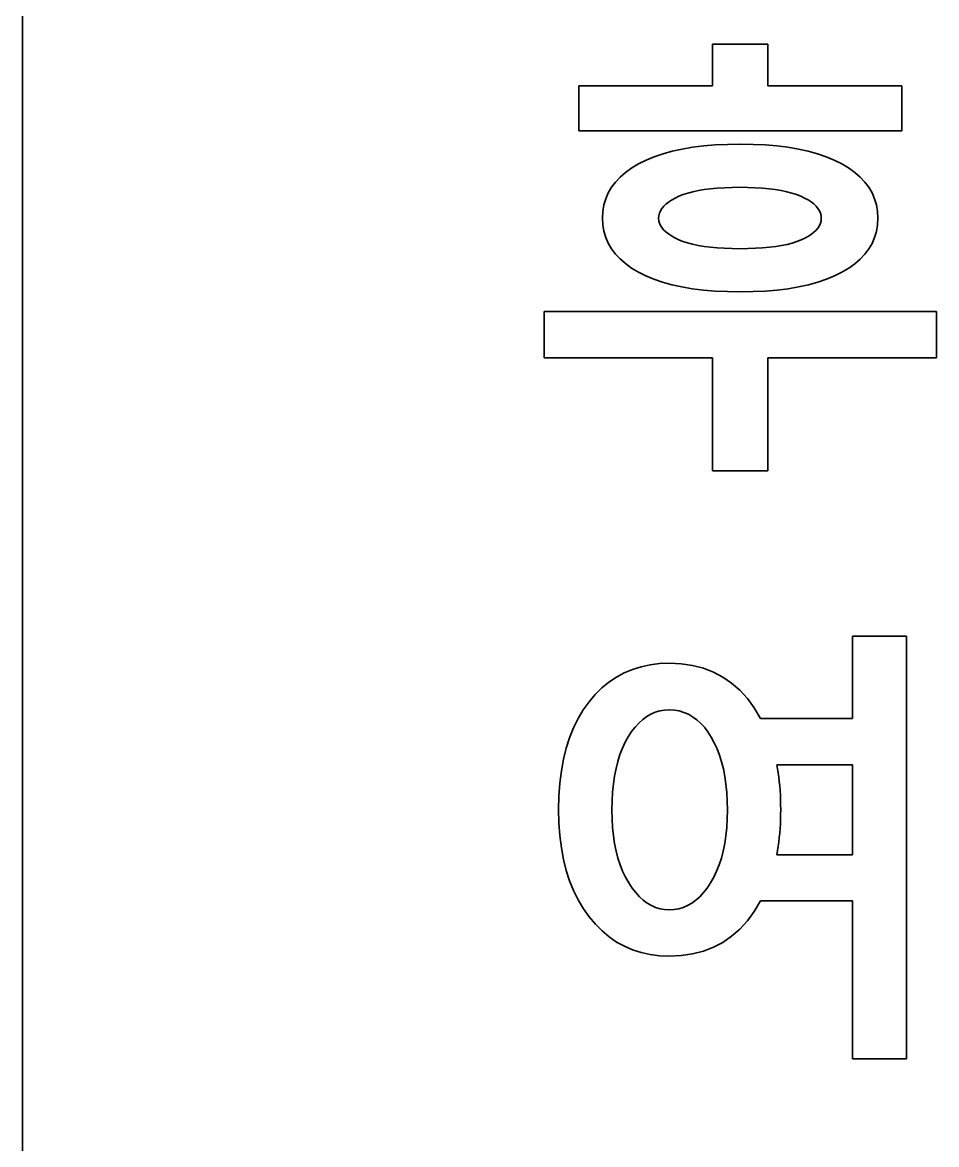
# Model space of a CAD drawing. Extents: x 480 to 710, y 306 to 536.
# Drawn here: x 479.5 to 527.7, y 420.5 to 479.7 of the extents above; entities that cross this region are included whole.
import ezdxf

# ---------------------------------------------------------------- set-up
doc = ezdxf.new("R2010")
doc.units = 0

msp = doc.modelspace()

# ---------------------------------------------------------------- linework, layer by layer
at = {"color": 7, "lineweight": 35}
for p, q in [((479.5, 527.5), (479.5, 313.5)), ((506.989807, 464.410706), (527.662354, 464.410706)), ((526.080139, 447.29248), (526.080139, 425.014648))]:
    msp.add_line(p, q, dxfattribs=at)
at = {"color": 7, "lineweight": 35, "ltscale": 0.054857}
for p, q in [((515.859375, 476.306091), (515.859375, 478.500366)), ((518.769714, 478.500366), (518.769714, 476.306091))]:
    msp.add_line(p, q, dxfattribs=at)
at = {"color": 7, "lineweight": 35, "ltscale": 0.072758}
for p, q in [((515.859375, 478.500366), (518.769714, 478.500366)), ((518.769714, 456.014648), (515.859375, 456.014648))]:
    msp.add_line(p, q, dxfattribs=at)
at = {"color": 7, "lineweight": 35, "ltscale": 0.176121}
msp.add_line((508.814545, 476.306091), (515.859375, 476.306091), dxfattribs=at)
at = {"color": 7, "lineweight": 35, "ltscale": 0.059189}
for p, q in [((508.814545, 473.938538), (508.814545, 476.306091)), ((525.837646, 476.306091), (525.837646, 473.938538))]:
    msp.add_line(p, q, dxfattribs=at)
at = {"color": 7, "lineweight": 35, "ltscale": 0.176698}
msp.add_line((518.769714, 476.306091), (525.837646, 476.306091), dxfattribs=at)
at = {"color": 7, "lineweight": 35, "ltscale": 0.425578}
msp.add_line((525.837646, 473.938538), (508.814545, 473.938538), dxfattribs=at)
at = {"color": 7, "lineweight": 35, "ltscale": 0.016125}
msp.add_line((516.006714, 473.192505), (516.65094, 473.223694), dxfattribs=at)
at = {"color": 7, "lineweight": 35, "ltscale": 0.016881}
msp.add_line((516.65094, 473.223694), (517.326111, 473.23407), dxfattribs=at)
at = {"color": 7, "lineweight": 35, "ltscale": 0.016823}
msp.add_line((517.326111, 473.23407), (517.998962, 473.223694), dxfattribs=at)
at = {"color": 7, "lineweight": 35, "ltscale": 0.016071}
msp.add_line((517.998962, 473.223694), (518.641052, 473.192505), dxfattribs=at)
at = {"color": 7, "lineweight": 35, "ltscale": 0.012107}
msp.add_line((512.791504, 472.568848), (513.25, 472.724762), dxfattribs=at)
at = {"color": 7, "lineweight": 35, "ltscale": 0.012694}
msp.add_line((513.25, 472.724762), (513.739441, 472.859863), dxfattribs=at)
at = {"color": 7, "lineweight": 35, "ltscale": 0.01332}
msp.add_line((513.739441, 472.859863), (514.259827, 472.974213), dxfattribs=at)
at = {"color": 7, "lineweight": 35, "ltscale": 0.013982}
msp.add_line((514.259827, 472.974213), (514.811218, 473.067749), dxfattribs=at)
at = {"color": 7, "lineweight": 35, "ltscale": 0.01467}
msp.add_line((514.811218, 473.067749), (515.393494, 473.140503), dxfattribs=at)
at = {"color": 7, "lineweight": 35, "ltscale": 0.015386}
msp.add_line((515.393494, 473.140503), (516.006714, 473.192505), dxfattribs=at)
at = {"color": 7, "lineweight": 35, "ltscale": 0.015335}
msp.add_line((518.641052, 473.192505), (519.252258, 473.140503), dxfattribs=at)
at = {"color": 7, "lineweight": 35, "ltscale": 0.014623}
msp.add_line((519.252258, 473.140503), (519.832642, 473.067749), dxfattribs=at)
at = {"color": 7, "lineweight": 35, "ltscale": 0.013937}
msp.add_line((519.832642, 473.067749), (520.382202, 472.974213), dxfattribs=at)
at = {"color": 7, "lineweight": 35, "ltscale": 0.01328}
msp.add_line((520.382202, 472.974213), (520.90094, 472.859863), dxfattribs=at)
at = {"color": 7, "lineweight": 35, "ltscale": 0.012655}
msp.add_line((520.90094, 472.859863), (521.388794, 472.724762), dxfattribs=at)
at = {"color": 7, "lineweight": 35, "ltscale": 0.012074}
msp.add_line((521.388794, 472.724762), (521.845886, 472.568848), dxfattribs=at)
at = {"color": 7, "lineweight": 35, "ltscale": 0.010536}
msp.add_line((511.605347, 471.978943), (511.967407, 472.194672), dxfattribs=at)
at = {"color": 7, "lineweight": 35, "ltscale": 0.011075}
msp.add_line((511.967407, 472.194672), (512.363953, 472.392151), dxfattribs=at)
at = {"color": 7, "lineweight": 35, "ltscale": 0.011566}
msp.add_line((512.363953, 472.392151), (512.791504, 472.568848), dxfattribs=at)
at = {"color": 7, "lineweight": 35, "ltscale": 0.011535}
msp.add_line((521.845886, 472.568848), (522.272095, 472.392151), dxfattribs=at)
at = {"color": 7, "lineweight": 35, "ltscale": 0.011049}
msp.add_line((522.272095, 472.392151), (522.66748, 472.194672), dxfattribs=at)
at = {"color": 7, "lineweight": 35, "ltscale": 0.010513}
msp.add_line((522.66748, 472.194672), (523.028442, 471.978943), dxfattribs=at)
at = {"color": 7, "lineweight": 35, "ltscale": 0.00903}
msp.add_line((510.747833, 471.237488), (510.995544, 471.500366), dxfattribs=at)
at = {"color": 7, "lineweight": 35, "ltscale": 0.009446}
msp.add_line((510.995544, 471.500366), (511.281372, 471.747498), dxfattribs=at)
at = {"color": 7, "lineweight": 35, "ltscale": 0.009954}
msp.add_line((511.281372, 471.747498), (511.605347, 471.978943), dxfattribs=at)
at = {"color": 7, "lineweight": 35, "ltscale": 0.009933}
msp.add_line((523.028442, 471.978943), (523.351379, 471.747498), dxfattribs=at)
at = {"color": 7, "lineweight": 35, "ltscale": 0.00943}
msp.add_line((523.351379, 471.747498), (523.636353, 471.500366), dxfattribs=at)
at = {"color": 7, "lineweight": 35, "ltscale": 0.009017}
msp.add_line((523.636353, 471.500366), (523.883301, 471.237488), dxfattribs=at)
at = {"color": 7, "lineweight": 35, "ltscale": 0.008515}
msp.add_line((510.366699, 470.664673), (510.538208, 470.958923), dxfattribs=at)
at = {"color": 7, "lineweight": 35, "ltscale": 0.008716}
msp.add_line((510.538208, 470.958923), (510.747833, 471.237488), dxfattribs=at)
at = {"color": 7, "lineweight": 35, "ltscale": 0.00788}
msp.add_line((515.424866, 470.840576), (515.114014, 470.788452), dxfattribs=at)
at = {"color": 7, "lineweight": 35, "ltscale": 0.008378}
msp.add_line((515.757263, 470.883179), (515.424866, 470.840576), dxfattribs=at)
at = {"color": 7, "lineweight": 35, "ltscale": 0.00889}
msp.add_line((516.111328, 470.916321), (515.757263, 470.883179), dxfattribs=at)
at = {"color": 7, "lineweight": 35, "ltscale": 0.009409}
msp.add_line((516.486938, 470.940002), (516.111328, 470.916321), dxfattribs=at)
at = {"color": 7, "lineweight": 35, "ltscale": 0.009937}
msp.add_line((516.884155, 470.954193), (516.486938, 470.940002), dxfattribs=at)
at = {"color": 7, "lineweight": 35, "ltscale": 0.010471}
msp.add_line((517.302979, 470.958923), (516.884155, 470.954193), dxfattribs=at)
at = {"color": 7, "lineweight": 35, "ltscale": 0.010364}
msp.add_line((517.717529, 470.954254), (517.302979, 470.958923), dxfattribs=at)
at = {"color": 7, "lineweight": 35, "ltscale": 0.009848}
msp.add_line((518.111206, 470.940247), (517.717529, 470.954254), dxfattribs=at)
at = {"color": 7, "lineweight": 35, "ltscale": 0.009337}
msp.add_line((518.483948, 470.91684), (518.111206, 470.940247), dxfattribs=at)
at = {"color": 7, "lineweight": 35, "ltscale": 0.008833}
msp.add_line((518.835754, 470.884094), (518.483948, 470.91684), dxfattribs=at)
at = {"color": 7, "lineweight": 35, "ltscale": 0.00834}
msp.add_line((519.166687, 470.84198), (518.835754, 470.884094), dxfattribs=at)
at = {"color": 7, "lineweight": 35, "ltscale": 0.007857}
msp.add_line((519.476746, 470.790558), (519.166687, 470.84198), dxfattribs=at)
at = {"color": 7, "lineweight": 35, "ltscale": 0.008706}
msp.add_line((523.883301, 471.237488), (524.092285, 470.958923), dxfattribs=at)
at = {"color": 7, "lineweight": 35, "ltscale": 0.008509}
msp.add_line((524.092285, 470.958923), (524.263306, 470.664673), dxfattribs=at)
at = {"color": 7, "lineweight": 35, "ltscale": 0.008483}
msp.add_line((510.138031, 470.029022), (510.233337, 470.354675), dxfattribs=at)
at = {"color": 7, "lineweight": 35, "ltscale": 0.008437}
msp.add_line((510.233337, 470.354675), (510.366699, 470.664673), dxfattribs=at)
at = {"color": 7, "lineweight": 35, "ltscale": 0.00479}
msp.add_line((513.702026, 470.28772), (513.541809, 470.182617), dxfattribs=at)
at = {"color": 7, "lineweight": 35, "ltscale": 0.005195}
msp.add_line((513.883667, 470.388641), (513.702026, 470.28772), dxfattribs=at)
at = {"color": 7, "lineweight": 35, "ltscale": 0.005621}
msp.add_line((514.086609, 470.485413), (513.883667, 470.388641), dxfattribs=at)
at = {"color": 7, "lineweight": 35, "ltscale": 0.006046}
msp.add_line((514.311096, 470.575378), (514.086609, 470.485413), dxfattribs=at)
at = {"color": 7, "lineweight": 35, "ltscale": 0.006472}
msp.add_line((514.557129, 470.655884), (514.311096, 470.575378), dxfattribs=at)
at = {"color": 7, "lineweight": 35, "ltscale": 0.006923}
msp.add_line((514.824768, 470.726929), (514.557129, 470.655884), dxfattribs=at)
at = {"color": 7, "lineweight": 35, "ltscale": 0.007393}
msp.add_line((515.114014, 470.788452), (514.824768, 470.726929), dxfattribs=at)
at = {"color": 7, "lineweight": 35, "ltscale": 0.007386}
msp.add_line((519.765869, 470.729736), (519.476746, 470.790558), dxfattribs=at)
at = {"color": 7, "lineweight": 35, "ltscale": 0.00693}
msp.add_line((520.034058, 470.659607), (519.765869, 470.729736), dxfattribs=at)
at = {"color": 7, "lineweight": 35, "ltscale": 0.006495}
for p, q in [((520.281372, 470.580078), (520.034058, 470.659607)), ((514.81134, 443.054047), (514.585754, 443.182922))]:
    msp.add_line(p, q, dxfattribs=at)
at = {"color": 7, "lineweight": 35, "ltscale": 0.006081}
msp.add_line((520.507813, 470.491211), (520.281372, 470.580078), dxfattribs=at)
at = {"color": 7, "lineweight": 35, "ltscale": 0.00566}
msp.add_line((520.712952, 470.395386), (520.507813, 470.491211), dxfattribs=at)
at = {"color": 7, "lineweight": 35, "ltscale": 0.00523}
msp.add_line((520.896545, 470.295105), (520.712952, 470.395386), dxfattribs=at)
at = {"color": 7, "lineweight": 35, "ltscale": 0.004823}
msp.add_line((521.058533, 470.190308), (520.896545, 470.295105), dxfattribs=at)
at = {"color": 7, "lineweight": 35, "ltscale": 0.008433}
msp.add_line((524.263306, 470.664673), (524.396301, 470.354675), dxfattribs=at)
at = {"color": 7, "lineweight": 35, "ltscale": 0.00848}
msp.add_line((524.396301, 470.354675), (524.491272, 470.029022), dxfattribs=at)
at = {"color": 7, "lineweight": 35, "ltscale": 0.00894}
for p, q in [((510.061829, 469.330536), (510.080872, 469.687622)), ((524.548279, 469.687622), (524.567261, 469.330536))]:
    msp.add_line(p, q, dxfattribs=at)
at = {"color": 7, "lineweight": 35, "ltscale": 0.008654}
msp.add_line((510.080872, 469.687622), (510.138031, 470.029022), dxfattribs=at)
at = {"color": 7, "lineweight": 35, "ltscale": 0.003418}
msp.add_line((513.114502, 469.720642), (513.061096, 469.594788), dxfattribs=at)
at = {"color": 7, "lineweight": 35, "ltscale": 0.003572}
msp.add_line((513.18927, 469.842377), (513.114502, 469.720642), dxfattribs=at)
at = {"color": 7, "lineweight": 35, "ltscale": 0.003797}
msp.add_line((513.2854, 469.959961), (513.18927, 469.842377), dxfattribs=at)
at = {"color": 7, "lineweight": 35, "ltscale": 0.004082}
msp.add_line((513.402893, 470.073364), (513.2854, 469.959961), dxfattribs=at)
at = {"color": 7, "lineweight": 35, "ltscale": 0.004418}
msp.add_line((513.541809, 470.182617), (513.402893, 470.073364), dxfattribs=at)
at = {"color": 7, "lineweight": 35, "ltscale": 0.004448}
msp.add_line((521.198914, 470.080994), (521.058533, 470.190308), dxfattribs=at)
at = {"color": 7, "lineweight": 35, "ltscale": 0.004113}
msp.add_line((521.317688, 469.967163), (521.198914, 470.080994), dxfattribs=at)
at = {"color": 7, "lineweight": 35, "ltscale": 0.003828}
msp.add_line((521.414856, 469.848846), (521.317688, 469.967163), dxfattribs=at)
at = {"color": 7, "lineweight": 35, "ltscale": 0.003606}
msp.add_line((521.490479, 469.726013), (521.414856, 469.848846), dxfattribs=at)
at = {"color": 7, "lineweight": 35, "ltscale": 0.003457}
msp.add_line((521.544434, 469.598694), (521.490479, 469.726013), dxfattribs=at)
at = {"color": 7, "lineweight": 35, "ltscale": 0.008653}
for p, q in [((524.491272, 470.029022), (524.548279, 469.687622)), ((524.095215, 467.71225), (523.887512, 467.435364))]:
    msp.add_line(p, q, dxfattribs=at)
at = {"color": 7, "lineweight": 35, "ltscale": 0.00883}
msp.add_line((510.080688, 468.977844), (510.061829, 469.330536), dxfattribs=at)
at = {"color": 7, "lineweight": 35, "ltscale": 0.003365}
msp.add_line((513.029053, 469.464722), (513.018372, 469.330536), dxfattribs=at)
at = {"color": 7, "lineweight": 35, "ltscale": 0.003256}
msp.add_line((513.018372, 469.330536), (513.028931, 469.200745), dxfattribs=at)
at = {"color": 7, "lineweight": 35, "ltscale": 0.003251}
msp.add_line((513.028931, 469.200745), (513.060608, 469.074615), dxfattribs=at)
at = {"color": 7, "lineweight": 35, "ltscale": 0.003349}
msp.add_line((513.061096, 469.594788), (513.029053, 469.464722), dxfattribs=at)
at = {"color": 7, "lineweight": 35, "ltscale": 0.003333}
msp.add_line((513.060608, 469.074615), (513.113464, 468.952209), dxfattribs=at)
at = {"color": 7, "lineweight": 35, "ltscale": 0.003403}
msp.add_line((521.492004, 468.941467), (521.545166, 469.066772), dxfattribs=at)
at = {"color": 7, "lineweight": 35, "ltscale": 0.003394}
msp.add_line((521.576843, 469.466858), (521.544434, 469.598694), dxfattribs=at)
at = {"color": 7, "lineweight": 35, "ltscale": 0.003339}
msp.add_line((521.545166, 469.066772), (521.577026, 469.196472), dxfattribs=at)
at = {"color": 7, "lineweight": 35, "ltscale": 0.003419}
msp.add_line((521.587646, 469.330536), (521.576843, 469.466858), dxfattribs=at)
at = {"color": 7, "lineweight": 35, "ltscale": 0.003362}
msp.add_line((521.577026, 469.196472), (521.587646, 469.330536), dxfattribs=at)
at = {"color": 7, "lineweight": 35, "ltscale": 0.008883}
msp.add_line((524.567261, 469.330536), (524.548401, 468.975708), dxfattribs=at)
at = {"color": 7, "lineweight": 35, "ltscale": 0.008555}
msp.add_line((510.13736, 468.640381), (510.080688, 468.977844), dxfattribs=at)
at = {"color": 7, "lineweight": 35, "ltscale": 0.008394}
for p, q in [((510.23175, 468.318176), (510.13736, 468.640381)), ((518.855164, 467.799133), (519.188354, 467.840729)), ((511.418823, 441.997314), (511.255341, 441.704041))]:
    msp.add_line(p, q, dxfattribs=at)
at = {"color": 7, "lineweight": 35, "ltscale": 0.003498}
msp.add_line((513.113464, 468.952209), (513.187439, 468.833466), dxfattribs=at)
at = {"color": 7, "lineweight": 35, "ltscale": 0.003731}
msp.add_line((513.187439, 468.833466), (513.282532, 468.718445), dxfattribs=at)
at = {"color": 7, "lineweight": 35, "ltscale": 0.004023}
msp.add_line((513.282532, 468.718445), (513.398743, 468.607117), dxfattribs=at)
at = {"color": 7, "lineweight": 35, "ltscale": 0.004363}
msp.add_line((513.398743, 468.607117), (513.536133, 468.499481), dxfattribs=at)
at = {"color": 7, "lineweight": 35, "ltscale": 0.004739}
msp.add_line((513.536133, 468.499481), (513.694641, 468.395538), dxfattribs=at)
at = {"color": 7, "lineweight": 35, "ltscale": 0.004749}
msp.add_line((520.907654, 468.380737), (521.067017, 468.484131), dxfattribs=at)
at = {"color": 7, "lineweight": 35, "ltscale": 0.004379}
msp.add_line((521.067017, 468.484131), (521.205139, 468.591858), dxfattribs=at)
at = {"color": 7, "lineweight": 35, "ltscale": 0.00405}
msp.add_line((521.205139, 468.591858), (521.322021, 468.70401), dxfattribs=at)
at = {"color": 7, "lineweight": 35, "ltscale": 0.003769}
msp.add_line((521.322021, 468.70401), (521.417664, 468.820557), dxfattribs=at)
at = {"color": 7, "lineweight": 35, "ltscale": 0.003548}
msp.add_line((521.417664, 468.820557), (521.492004, 468.941467), dxfattribs=at)
at = {"color": 7, "lineweight": 35, "ltscale": 0.008428}
msp.add_line((524.491699, 468.636444), (524.397339, 468.312805), dxfattribs=at)
at = {"color": 7, "lineweight": 35, "ltscale": 0.008599}
msp.add_line((524.548401, 468.975708), (524.491699, 468.636444), dxfattribs=at)
at = {"color": 7, "lineweight": 35, "ltscale": 0.008357}
msp.add_line((510.363953, 468.011169), (510.23175, 468.318176), dxfattribs=at)
at = {"color": 7, "lineweight": 35, "ltscale": 0.008439}
msp.add_line((510.533875, 467.719482), (510.363953, 468.011169), dxfattribs=at)
at = {"color": 7, "lineweight": 35, "ltscale": 0.005143}
msp.add_line((513.694641, 468.395538), (513.874268, 468.295288), dxfattribs=at)
at = {"color": 7, "lineweight": 35, "ltscale": 0.00557}
msp.add_line((513.874268, 468.295288), (514.075073, 468.19873), dxfattribs=at)
at = {"color": 7, "lineweight": 35, "ltscale": 0.005999}
msp.add_line((514.075073, 468.19873), (514.297546, 468.108765), dxfattribs=at)
at = {"color": 7, "lineweight": 35, "ltscale": 0.006442}
msp.add_line((514.297546, 468.108765), (514.542358, 468.02829), dxfattribs=at)
at = {"color": 7, "lineweight": 35, "ltscale": 0.006908}
msp.add_line((514.542358, 468.02829), (514.809387, 467.957275), dxfattribs=at)
at = {"color": 7, "lineweight": 35, "ltscale": 0.007396}
msp.add_line((514.809387, 467.957275), (515.098755, 467.895691), dxfattribs=at)
at = {"color": 7, "lineweight": 35, "ltscale": 0.007899}
msp.add_line((515.098755, 467.895691), (515.4104, 467.843628), dxfattribs=at)
at = {"color": 7, "lineweight": 35, "ltscale": 0.007883}
msp.add_line((519.188354, 467.840729), (519.499573, 467.891541), dxfattribs=at)
at = {"color": 7, "lineweight": 35, "ltscale": 0.007387}
msp.add_line((519.499573, 467.891541), (519.788879, 467.951599), dxfattribs=at)
at = {"color": 7, "lineweight": 35, "ltscale": 0.006906}
msp.add_line((519.788879, 467.951599), (520.056274, 468.020874), dxfattribs=at)
at = {"color": 7, "lineweight": 35, "ltscale": 0.006441}
msp.add_line((520.056274, 468.020874), (520.301636, 468.099426), dxfattribs=at)
at = {"color": 7, "lineweight": 35, "ltscale": 0.006003}
msp.add_line((520.301636, 468.099426), (520.525146, 468.187195), dxfattribs=at)
at = {"color": 7, "lineweight": 35, "ltscale": 0.005573}
msp.add_line((520.525146, 468.187195), (520.72699, 468.281799), dxfattribs=at)
at = {"color": 7, "lineweight": 35, "ltscale": 0.00515}
msp.add_line((520.72699, 468.281799), (520.907654, 468.380737), dxfattribs=at)
at = {"color": 7, "lineweight": 35, "ltscale": 0.008456}
msp.add_line((524.265137, 468.00473), (524.095215, 467.71225), dxfattribs=at)
at = {"color": 7, "lineweight": 35, "ltscale": 0.008381}
msp.add_line((524.397339, 468.312805), (524.265137, 468.00473), dxfattribs=at)
at = {"color": 7, "lineweight": 35, "ltscale": 0.008645}
msp.add_line((510.741577, 467.442993), (510.533875, 467.719482), dxfattribs=at)
at = {"color": 7, "lineweight": 35, "ltscale": 0.008962}
msp.add_line((510.987061, 467.181763), (510.741577, 467.442993), dxfattribs=at)
at = {"color": 7, "lineweight": 35, "ltscale": 0.008416}
msp.add_line((515.4104, 467.843628), (515.744324, 467.800995), dxfattribs=at)
at = {"color": 7, "lineweight": 35, "ltscale": 0.008945}
msp.add_line((515.744324, 467.800995), (516.100586, 467.767853), dxfattribs=at)
at = {"color": 7, "lineweight": 35, "ltscale": 0.00948}
msp.add_line((516.100586, 467.767853), (516.479065, 467.744171), dxfattribs=at)
at = {"color": 7, "lineweight": 35, "ltscale": 0.010027}
msp.add_line((516.479065, 467.744171), (516.879883, 467.72998), dxfattribs=at)
at = {"color": 7, "lineweight": 35, "ltscale": 0.010578}
msp.add_line((516.879883, 467.72998), (517.302979, 467.72522), dxfattribs=at)
at = {"color": 7, "lineweight": 35, "ltscale": 0.010525}
msp.add_line((517.302979, 467.72522), (517.723938, 467.729858), dxfattribs=at)
at = {"color": 7, "lineweight": 35, "ltscale": 0.009982}
msp.add_line((517.723938, 467.729858), (518.122986, 467.743713), dxfattribs=at)
at = {"color": 7, "lineweight": 35, "ltscale": 0.009445}
msp.add_line((518.122986, 467.743713), (518.500061, 467.766815), dxfattribs=at)
at = {"color": 7, "lineweight": 35, "ltscale": 0.008914}
msp.add_line((518.500061, 467.766815), (518.855164, 467.799133), dxfattribs=at)
at = {"color": 7, "lineweight": 35, "ltscale": 0.008963}
msp.add_line((523.887512, 467.435364), (523.642029, 467.174072), dxfattribs=at)
at = {"color": 7, "lineweight": 35, "ltscale": 0.009379}
msp.add_line((511.270294, 466.93576), (510.987061, 467.181763), dxfattribs=at)
at = {"color": 7, "lineweight": 35, "ltscale": 0.009883}
msp.add_line((511.591309, 466.705017), (511.270294, 466.93576), dxfattribs=at)
at = {"color": 7, "lineweight": 35, "ltscale": 0.010463}
msp.add_line((511.950073, 466.489502), (511.591309, 466.705017), dxfattribs=at)
at = {"color": 7, "lineweight": 35, "ltscale": 0.01045}
msp.add_line((523.037781, 466.698242), (522.679016, 466.483734), dxfattribs=at)
at = {"color": 7, "lineweight": 35, "ltscale": 0.009874}
msp.add_line((523.358765, 466.928345), (523.037781, 466.698242), dxfattribs=at)
at = {"color": 7, "lineweight": 35, "ltscale": 0.009375}
msp.add_line((523.642029, 467.174072), (523.358765, 466.928345), dxfattribs=at)
at = {"color": 7, "lineweight": 35, "ltscale": 0.011009}
msp.add_line((512.343689, 466.292023), (511.950073, 466.489502), dxfattribs=at)
at = {"color": 7, "lineweight": 35, "ltscale": 0.011522}
msp.add_line((512.769348, 466.115326), (512.343689, 466.292023), dxfattribs=at)
at = {"color": 7, "lineweight": 35, "ltscale": 0.012087}
msp.add_line((513.22699, 465.959412), (512.769348, 466.115326), dxfattribs=at)
at = {"color": 7, "lineweight": 35, "ltscale": 0.012052}
msp.add_line((521.860657, 466.111633), (521.404175, 465.956573), dxfattribs=at)
at = {"color": 7, "lineweight": 35, "ltscale": 0.011496}
msp.add_line((522.285583, 466.287354), (521.860657, 466.111633), dxfattribs=at)
at = {"color": 7, "lineweight": 35, "ltscale": 0.010993}
msp.add_line((522.679016, 466.483734), (522.285583, 466.287354), dxfattribs=at)
at = {"color": 7, "lineweight": 35, "ltscale": 0.012698}
msp.add_line((513.716614, 465.82428), (513.22699, 465.959412), dxfattribs=at)
at = {"color": 7, "lineweight": 35, "ltscale": 0.01335}
msp.add_line((514.23822, 465.709961), (513.716614, 465.82428), dxfattribs=at)
at = {"color": 7, "lineweight": 35, "ltscale": 0.014036}
msp.add_line((514.791809, 465.616394), (514.23822, 465.709961), dxfattribs=at)
at = {"color": 7, "lineweight": 35, "ltscale": 0.014752}
msp.add_line((515.37738, 465.54364), (514.791809, 465.616394), dxfattribs=at)
at = {"color": 7, "lineweight": 35, "ltscale": 0.015493}
msp.add_line((515.994934, 465.491699), (515.37738, 465.54364), dxfattribs=at)
at = {"color": 7, "lineweight": 35, "ltscale": 0.015406}
msp.add_line((519.263, 465.543121), (518.648926, 465.491455), dxfattribs=at)
at = {"color": 7, "lineweight": 35, "ltscale": 0.014676}
msp.add_line((519.845581, 465.615479), (519.263, 465.543121), dxfattribs=at)
at = {"color": 7, "lineweight": 35, "ltscale": 0.013972}
msp.add_line((520.396667, 465.708496), (519.845581, 465.615479), dxfattribs=at)
at = {"color": 7, "lineweight": 35, "ltscale": 0.013296}
msp.add_line((520.916199, 465.822205), (520.396667, 465.708496), dxfattribs=at)
at = {"color": 7, "lineweight": 35, "ltscale": 0.012653}
msp.add_line((521.404175, 465.956573), (520.916199, 465.822205), dxfattribs=at)
at = {"color": 7, "lineweight": 35, "ltscale": 0.016259}
msp.add_line((516.644531, 465.46051), (515.994934, 465.491699), dxfattribs=at)
at = {"color": 7, "lineweight": 35, "ltscale": 0.017041}
msp.add_line((517.326111, 465.450104), (516.644531, 465.46051), dxfattribs=at)
at = {"color": 7, "lineweight": 35, "ltscale": 0.01693}
msp.add_line((518.003235, 465.460449), (517.326111, 465.450104), dxfattribs=at)
at = {"color": 7, "lineweight": 35, "ltscale": 0.016161}
msp.add_line((518.648926, 465.491455), (518.003235, 465.460449), dxfattribs=at)
at = {"color": 7, "lineweight": 35, "ltscale": 0.060921}
for p, q in [((506.989807, 461.973877), (506.989807, 464.410706)), ((527.662354, 464.410706), (527.662354, 461.973877))]:
    msp.add_line(p, q, dxfattribs=at)
at = {"color": 7, "lineweight": 35, "ltscale": 0.221739}
msp.add_line((515.859375, 461.973877), (506.989807, 461.973877), dxfattribs=at)
at = {"color": 7, "lineweight": 35, "ltscale": 0.148981}
for p, q in [((515.859375, 456.014648), (515.859375, 461.973877)), ((518.769714, 461.973877), (518.769714, 456.014648))]:
    msp.add_line(p, q, dxfattribs=at)
at = {"color": 7, "lineweight": 35, "ltscale": 0.222316}
msp.add_line((527.662354, 461.973877), (518.769714, 461.973877), dxfattribs=at)
at = {"color": 7, "lineweight": 35, "ltscale": 0.10827}
msp.add_line((523.239136, 442.96167), (523.239136, 447.29248), dxfattribs=at)
at = {"color": 7, "lineweight": 35, "ltscale": 0.071025}
for p, q in [((523.239136, 447.29248), (526.080139, 447.29248)), ((526.080139, 425.014648), (523.239136, 425.014648))]:
    msp.add_line(p, q, dxfattribs=at)
at = {"color": 7, "lineweight": 35, "ltscale": 0.01177}
msp.add_line((511.209503, 445.362366), (511.643097, 445.545837), dxfattribs=at)
at = {"color": 7, "lineweight": 35, "ltscale": 0.011904}
msp.add_line((511.643097, 445.545837), (512.097351, 445.688538), dxfattribs=at)
at = {"color": 7, "lineweight": 35, "ltscale": 0.012145}
msp.add_line((512.097351, 445.688538), (512.572327, 445.790436), dxfattribs=at)
at = {"color": 7, "lineweight": 35, "ltscale": 0.012484}
msp.add_line((512.572327, 445.790436), (513.067932, 445.851593), dxfattribs=at)
at = {"color": 7, "lineweight": 35, "ltscale": 0.012917}
msp.add_line((513.067932, 445.851593), (513.584229, 445.871979), dxfattribs=at)
at = {"color": 7, "lineweight": 35, "ltscale": 0.01577}
for p, q in [((513.584229, 445.871979), (514.214355, 445.842865)), ((514.214355, 430.460175), (513.584229, 430.431091))]:
    msp.add_line(p, q, dxfattribs=at)
at = {"color": 7, "lineweight": 35, "ltscale": 0.01508}
for p, q in [((514.214355, 445.842865), (514.811218, 445.755554)), ((514.811218, 430.547485), (514.214355, 430.460175))]:
    msp.add_line(p, q, dxfattribs=at)
at = {"color": 7, "lineweight": 35, "ltscale": 0.01455}
for p, q in [((514.811218, 445.755554), (515.374756, 445.610046)), ((515.374756, 430.692993), (514.811218, 430.547485))]:
    msp.add_line(p, q, dxfattribs=at)
at = {"color": 7, "lineweight": 35, "ltscale": 0.014203}
for p, q in [((515.374756, 445.610046), (515.90509, 445.406311)), ((515.90509, 430.896729), (515.374756, 430.692993))]:
    msp.add_line(p, q, dxfattribs=at)
at = {"color": 7, "lineweight": 35, "ltscale": 0.014046}
msp.add_line((515.90509, 445.406311), (516.402161, 445.144409), dxfattribs=at)
at = {"color": 7, "lineweight": 35, "ltscale": 0.01203}
msp.add_line((510.032715, 444.567413), (510.404297, 444.873169), dxfattribs=at)
at = {"color": 7, "lineweight": 35, "ltscale": 0.011835}
msp.add_line((510.404297, 444.873169), (510.79657, 445.138153), dxfattribs=at)
at = {"color": 7, "lineweight": 35, "ltscale": 0.011747}
msp.add_line((510.79657, 445.138153), (511.209503, 445.362366), dxfattribs=at)
at = {"color": 7, "lineweight": 35, "ltscale": 0.014089}
for p, q in [((516.402161, 445.144409), (516.865967, 444.824249)), ((516.865967, 431.47879), (516.402161, 431.158661))]:
    msp.add_line(p, q, dxfattribs=at)
at = {"color": 7, "lineweight": 35, "ltscale": 0.014329}
for p, q in [((516.865967, 444.824249), (517.296509, 444.445923)), ((517.296509, 431.857147), (516.865967, 431.47879))]:
    msp.add_line(p, q, dxfattribs=at)
at = {"color": 7, "lineweight": 35, "ltscale": 0.012724}
msp.add_line((509.351563, 443.833588), (509.681793, 444.220886), dxfattribs=at)
at = {"color": 7, "lineweight": 35, "ltscale": 0.01233}
msp.add_line((509.681793, 444.220886), (510.032715, 444.567413), dxfattribs=at)
at = {"color": 7, "lineweight": 35, "ltscale": 0.014757}
for p, q in [((517.296509, 444.445923), (517.693787, 444.009369)), ((517.693787, 432.293701), (517.296509, 431.857147))]:
    msp.add_line(p, q, dxfattribs=at)
at = {"color": 7, "lineweight": 35, "ltscale": 0.013035}
msp.add_line((509.047668, 443.409912), (509.351563, 443.833588), dxfattribs=at)
at = {"color": 7, "lineweight": 35, "ltscale": 0.015356}
for p, q in [((517.693787, 444.009369), (518.0578, 443.514618)), ((518.0578, 432.788452), (517.693787, 432.293701))]:
    msp.add_line(p, q, dxfattribs=at)
at = {"color": 7, "lineweight": 35, "ltscale": 0.013266}
msp.add_line((508.775726, 442.954254), (509.047668, 443.409912), dxfattribs=at)
at = {"color": 7, "lineweight": 35, "ltscale": 0.006576}
msp.add_line((512.390381, 443.05838), (512.178284, 442.902771), dxfattribs=at)
at = {"color": 7, "lineweight": 35, "ltscale": 0.006375}
msp.add_line((512.611328, 443.185699), (512.390381, 443.05838), dxfattribs=at)
at = {"color": 7, "lineweight": 35, "ltscale": 0.006258}
msp.add_line((512.841248, 443.284729), (512.611328, 443.185699), dxfattribs=at)
at = {"color": 7, "lineweight": 35, "ltscale": 0.006226}
msp.add_line((513.080017, 443.355469), (512.841248, 443.284729), dxfattribs=at)
at = {"color": 7, "lineweight": 35, "ltscale": 0.006282}
msp.add_line((513.327698, 443.397919), (513.080017, 443.355469), dxfattribs=at)
at = {"color": 7, "lineweight": 35, "ltscale": 0.006423}
msp.add_line((513.584229, 443.412048), (513.327698, 443.397919), dxfattribs=at)
at = {"color": 7, "lineweight": 35, "ltscale": 0.006641}
msp.add_line((513.849487, 443.397736), (513.584229, 443.412048), dxfattribs=at)
at = {"color": 7, "lineweight": 35, "ltscale": 0.006474}
msp.add_line((514.104858, 443.354767), (513.849487, 443.397736), dxfattribs=at)
at = {"color": 7, "lineweight": 35, "ltscale": 0.006391}
for p, q in [((514.350281, 443.283173), (514.104858, 443.354767)), ((514.546936, 433.0961), (514.768005, 433.224487))]:
    msp.add_line(p, q, dxfattribs=at)
at = {"color": 7, "lineweight": 35, "ltscale": 0.006398}
msp.add_line((514.585754, 443.182922), (514.350281, 443.283173), dxfattribs=at)
at = {"color": 7, "lineweight": 35, "ltscale": 0.006675}
msp.add_line((515.026917, 442.896515), (514.81134, 443.054047), dxfattribs=at)
at = {"color": 7, "lineweight": 35, "ltscale": 0.016109}
for p, q in [((518.0578, 443.514618), (518.388611, 442.96167)), ((518.388611, 433.3414), (518.0578, 432.788452))]:
    msp.add_line(p, q, dxfattribs=at)
at = {"color": 7, "lineweight": 35, "ltscale": 0.013993}
msp.add_line((508.327881, 441.94696), (508.535797, 442.466614), dxfattribs=at)
at = {"color": 7, "lineweight": 35, "ltscale": 0.013587}
msp.add_line((508.535797, 442.466614), (508.775726, 442.954254), dxfattribs=at)
at = {"color": 7, "lineweight": 35, "ltscale": 0.007592}
msp.add_line((511.780762, 442.506622), (511.595337, 442.266113), dxfattribs=at)
at = {"color": 7, "lineweight": 35, "ltscale": 0.007193}
msp.add_line((511.975067, 442.718842), (511.780762, 442.506622), dxfattribs=at)
at = {"color": 7, "lineweight": 35, "ltscale": 0.006852}
msp.add_line((512.178284, 442.902771), (511.975067, 442.718842), dxfattribs=at)
at = {"color": 7, "lineweight": 35, "ltscale": 0.006936}
msp.add_line((515.232605, 442.710358), (515.026917, 442.896515), dxfattribs=at)
at = {"color": 7, "lineweight": 35, "ltscale": 0.007265}
msp.add_line((515.428345, 442.495544), (515.232605, 442.710358), dxfattribs=at)
at = {"color": 7, "lineweight": 35, "ltscale": 0.007657}
msp.add_line((515.614197, 442.252075), (515.428345, 442.495544), dxfattribs=at)
at = {"color": 7, "lineweight": 35, "ltscale": 0.121263}
for p, q in [((518.388611, 442.96167), (523.239136, 442.96167)), ((523.239136, 433.3414), (518.388611, 433.3414))]:
    msp.add_line(p, q, dxfattribs=at)
at = {"color": 7, "lineweight": 35, "ltscale": 0.014476}
msp.add_line((508.151917, 441.395325), (508.327881, 441.94696), dxfattribs=at)
at = {"color": 7, "lineweight": 35, "ltscale": 0.008039}
msp.add_line((511.595337, 442.266113), (511.418823, 441.997314), dxfattribs=at)
at = {"color": 7, "lineweight": 35, "ltscale": 0.0081}
msp.add_line((515.7901, 441.97998), (515.614197, 442.252075), dxfattribs=at)
at = {"color": 7, "lineweight": 35, "ltscale": 0.008444}
msp.add_line((515.952454, 441.683777), (515.7901, 441.97998), dxfattribs=at)
at = {"color": 7, "lineweight": 35, "ltscale": 0.015028}
msp.add_line((508.007965, 440.811707), (508.151917, 441.395325), dxfattribs=at)
at = {"color": 7, "lineweight": 35, "ltscale": 0.008966}
msp.add_line((511.10907, 441.390076), (510.980011, 441.05545), dxfattribs=at)
at = {"color": 7, "lineweight": 35, "ltscale": 0.008659}
msp.add_line((511.255341, 441.704041), (511.10907, 441.390076), dxfattribs=at)
at = {"color": 7, "lineweight": 35, "ltscale": 0.008691}
msp.add_line((516.097717, 441.36792), (515.952454, 441.683777), dxfattribs=at)
at = {"color": 7, "lineweight": 35, "ltscale": 0.00898}
msp.add_line((516.225952, 441.03241), (516.097717, 441.36792), dxfattribs=at)
at = {"color": 7, "lineweight": 35, "ltscale": 0.015643}
msp.add_line((507.895996, 440.196106), (508.007965, 440.811707), dxfattribs=at)
at = {"color": 7, "lineweight": 35, "ltscale": 0.009693}
msp.add_line((510.868164, 440.700134), (510.773529, 440.324158), dxfattribs=at)
at = {"color": 7, "lineweight": 35, "ltscale": 0.009313}
for p, q in [((510.980011, 441.05545), (510.868164, 440.700134)), ((510.876495, 435.593201), (510.991333, 435.238831))]:
    msp.add_line(p, q, dxfattribs=at)
at = {"color": 7, "lineweight": 35, "ltscale": 0.009303}
msp.add_line((516.337036, 440.677277), (516.225952, 441.03241), dxfattribs=at)
at = {"color": 7, "lineweight": 35, "ltscale": 0.009659}
msp.add_line((516.43103, 440.302521), (516.337036, 440.677277), dxfattribs=at)
at = {"color": 7, "lineweight": 35, "ltscale": 0.016313}
msp.add_line((507.81601, 439.548492), (507.895996, 440.196106), dxfattribs=at)
at = {"color": 7, "lineweight": 35, "ltscale": 0.010103}
msp.add_line((510.773529, 440.324158), (510.696075, 439.927521), dxfattribs=at)
at = {"color": 7, "lineweight": 35, "ltscale": 0.010046}
msp.add_line((516.507935, 439.908112), (516.43103, 440.302521), dxfattribs=at)
at = {"color": 7, "lineweight": 35, "ltscale": 0.099898}
for p, q in [((523.239136, 440.524841), (519.243225, 440.524841)), ((519.243225, 435.778229), (523.239136, 435.778229))]:
    msp.add_line(p, q, dxfattribs=at)
at = {"color": 7, "lineweight": 35, "ltscale": 0.005463}
msp.add_line((519.243225, 440.524841), (519.282715, 440.309906), dxfattribs=at)
at = {"color": 7, "lineweight": 35, "ltscale": 0.005565}
msp.add_line((519.282715, 440.309906), (519.318054, 440.090149), dxfattribs=at)
at = {"color": 7, "lineweight": 35, "ltscale": 0.00567}
msp.add_line((519.318054, 440.090149), (519.349243, 439.865509), dxfattribs=at)
at = {"color": 7, "lineweight": 35, "ltscale": 0.118665}
msp.add_line((523.239136, 435.778229), (523.239136, 440.524841), dxfattribs=at)
at = {"color": 7, "lineweight": 35, "ltscale": 0.017032}
msp.add_line((507.768036, 438.868896), (507.81601, 439.548492), dxfattribs=at)
at = {"color": 7, "lineweight": 35, "ltscale": 0.011002}
msp.add_line((510.635864, 439.510193), (510.592834, 439.072205), dxfattribs=at)
at = {"color": 7, "lineweight": 35, "ltscale": 0.010541}
msp.add_line((510.696075, 439.927521), (510.635864, 439.510193), dxfattribs=at)
at = {"color": 7, "lineweight": 35, "ltscale": 0.010458}
msp.add_line((516.56781, 439.49408), (516.507935, 439.908112), dxfattribs=at)
at = {"color": 7, "lineweight": 35, "ltscale": 0.010894}
msp.add_line((516.610535, 439.060425), (516.56781, 439.49408), dxfattribs=at)
at = {"color": 7, "lineweight": 35, "ltscale": 0.005777}
msp.add_line((519.349243, 439.865509), (519.376221, 439.636017), dxfattribs=at)
at = {"color": 7, "lineweight": 35, "ltscale": 0.005886}
msp.add_line((519.376221, 439.636017), (519.399109, 439.401703), dxfattribs=at)
at = {"color": 7, "lineweight": 35, "ltscale": 0.011485}
msp.add_line((510.592834, 439.072205), (510.567017, 438.613525), dxfattribs=at)
at = {"color": 7, "lineweight": 35, "ltscale": 0.011351}
msp.add_line((516.636169, 438.607117), (516.610535, 439.060425), dxfattribs=at)
at = {"color": 7, "lineweight": 35, "ltscale": 0.005997}
msp.add_line((519.399109, 439.401703), (519.417847, 439.162537), dxfattribs=at)
at = {"color": 7, "lineweight": 35, "ltscale": 0.006112}
msp.add_line((519.417847, 439.162537), (519.432373, 438.918488), dxfattribs=at)
at = {"color": 7, "lineweight": 35, "ltscale": 0.006227}
msp.add_line((519.432373, 438.918488), (519.442749, 438.669617), dxfattribs=at)
at = {"color": 7, "lineweight": 35, "ltscale": 0.017795}
msp.add_line((507.752045, 438.157288), (507.768036, 438.868896), dxfattribs=at)
at = {"color": 7, "lineweight": 35, "ltscale": 0.011985}
msp.add_line((510.567017, 438.613525), (510.558411, 438.134216), dxfattribs=at)
at = {"color": 7, "lineweight": 35, "ltscale": 0.011824}
msp.add_line((516.644714, 438.134216), (516.636169, 438.607117), dxfattribs=at)
at = {"color": 7, "lineweight": 35, "ltscale": 0.006345}
msp.add_line((519.442749, 438.669617), (519.449036, 438.415894), dxfattribs=at)
at = {"color": 7, "lineweight": 35, "ltscale": 0.006465}
msp.add_line((519.449036, 438.415894), (519.451111, 438.157288), dxfattribs=at)
at = {"color": 7, "lineweight": 35, "ltscale": 0.017528}
msp.add_line((507.768097, 437.45636), (507.752045, 438.157288), dxfattribs=at)
at = {"color": 7, "lineweight": 35, "ltscale": 0.011825}
for p, q in [((510.558411, 438.134216), (510.567261, 437.661316)), ((516.635803, 437.661316), (516.644714, 438.134216))]:
    msp.add_line(p, q, dxfattribs=at)
at = {"color": 7, "lineweight": 35, "ltscale": 0.006314}
msp.add_line((519.449036, 437.900696), (519.442749, 437.648224), dxfattribs=at)
at = {"color": 7, "lineweight": 35, "ltscale": 0.006415}
msp.add_line((519.451111, 438.157288), (519.449036, 437.900696), dxfattribs=at)
at = {"color": 7, "lineweight": 35, "ltscale": 0.016814}
msp.add_line((507.816254, 436.785522), (507.768097, 437.45636), dxfattribs=at)
at = {"color": 7, "lineweight": 35, "ltscale": 0.011347}
for p, q in [((510.567261, 437.661316), (510.59375, 437.208221)), ((516.609131, 437.208221), (516.635803, 437.661316))]:
    msp.add_line(p, q, dxfattribs=at)
at = {"color": 7, "lineweight": 35, "ltscale": 0.010891}
for p, q in [((510.59375, 437.208221), (510.637939, 436.774841)), ((516.564697, 436.774841), (516.609131, 437.208221))]:
    msp.add_line(p, q, dxfattribs=at)
at = {"color": 7, "lineweight": 35, "ltscale": 0.006018}
msp.add_line((519.417847, 437.155792), (519.399109, 436.915802), dxfattribs=at)
at = {"color": 7, "lineweight": 35, "ltscale": 0.006114}
msp.add_line((519.432373, 437.399933), (519.417847, 437.155792), dxfattribs=at)
at = {"color": 7, "lineweight": 35, "ltscale": 0.006213}
msp.add_line((519.442749, 437.648224), (519.432373, 437.399933), dxfattribs=at)
at = {"color": 7, "lineweight": 35, "ltscale": 0.016142}
msp.add_line((507.896515, 436.144836), (507.816254, 436.785522), dxfattribs=at)
at = {"color": 7, "lineweight": 35, "ltscale": 0.010456}
msp.add_line((510.637939, 436.774841), (510.699768, 436.361206), dxfattribs=at)
at = {"color": 7, "lineweight": 35, "ltscale": 0.010457}
msp.add_line((516.502441, 436.361206), (516.564697, 436.774841), dxfattribs=at)
at = {"color": 7, "lineweight": 35, "ltscale": 0.005831}
msp.add_line((519.376221, 436.679962), (519.349243, 436.448303), dxfattribs=at)
at = {"color": 7, "lineweight": 35, "ltscale": 0.005924}
msp.add_line((519.399109, 436.915802), (519.376221, 436.679962), dxfattribs=at)
at = {"color": 7, "lineweight": 35, "ltscale": 0.01552}
msp.add_line((508.008881, 435.534302), (507.896515, 436.144836), dxfattribs=at)
at = {"color": 7, "lineweight": 35, "ltscale": 0.010045}
msp.add_line((510.699768, 436.361206), (510.779297, 435.967346), dxfattribs=at)
at = {"color": 7, "lineweight": 35, "ltscale": 0.009664}
msp.add_line((510.779297, 435.967346), (510.876495, 435.593201), dxfattribs=at)
at = {"color": 7, "lineweight": 35, "ltscale": 0.009668}
msp.add_line((516.324585, 435.593201), (516.422363, 435.967346), dxfattribs=at)
at = {"color": 7, "lineweight": 35, "ltscale": 0.010048}
msp.add_line((516.422363, 435.967346), (516.502441, 436.361206), dxfattribs=at)
at = {"color": 7, "lineweight": 35, "ltscale": 0.005568}
msp.add_line((519.282715, 435.997437), (519.243225, 435.778229), dxfattribs=at)
at = {"color": 7, "lineweight": 35, "ltscale": 0.005653}
msp.add_line((519.318054, 436.220764), (519.282715, 435.997437), dxfattribs=at)
at = {"color": 7, "lineweight": 35, "ltscale": 0.005742}
msp.add_line((519.349243, 436.448303), (519.318054, 436.220764), dxfattribs=at)
at = {"color": 7, "lineweight": 35, "ltscale": 0.014952}
msp.add_line((508.153351, 434.953918), (508.008881, 435.534302), dxfattribs=at)
at = {"color": 7, "lineweight": 35, "ltscale": 0.009319}
msp.add_line((516.208984, 435.238831), (516.324585, 435.593201), dxfattribs=at)
at = {"color": 7, "lineweight": 35, "ltscale": 0.014447}
msp.add_line((508.329956, 434.403687), (508.153351, 434.953918), dxfattribs=at)
at = {"color": 7, "lineweight": 35, "ltscale": 0.008998}
msp.add_line((510.991333, 435.238831), (511.123871, 434.904205), dxfattribs=at)
at = {"color": 7, "lineweight": 35, "ltscale": 0.008721}
msp.add_line((511.123871, 434.904205), (511.274048, 434.589325), dxfattribs=at)
at = {"color": 7, "lineweight": 35, "ltscale": 0.008732}
msp.add_line((515.924377, 434.589325), (516.075562, 434.904205), dxfattribs=at)
at = {"color": 7, "lineweight": 35, "ltscale": 0.009006}
msp.add_line((516.075562, 434.904205), (516.208984, 435.238831), dxfattribs=at)
at = {"color": 7, "lineweight": 35, "ltscale": 0.01401}
msp.add_line((508.538635, 433.883575), (508.329956, 434.403687), dxfattribs=at)
at = {"color": 7, "lineweight": 35, "ltscale": 0.008489}
msp.add_line((511.274048, 434.589325), (511.441925, 434.294189), dxfattribs=at)
at = {"color": 7, "lineweight": 35, "ltscale": 0.008139}
msp.add_line((511.441925, 434.294189), (511.622375, 434.023193), dxfattribs=at)
at = {"color": 7, "lineweight": 35, "ltscale": 0.008158}
msp.add_line((515.573669, 434.023193), (515.755432, 434.294189), dxfattribs=at)
at = {"color": 7, "lineweight": 35, "ltscale": 0.008502}
msp.add_line((515.755432, 434.294189), (515.924377, 434.589325), dxfattribs=at)
at = {"color": 7, "lineweight": 35, "ltscale": 0.013648}
msp.add_line((508.779419, 433.393616), (508.538635, 433.883575), dxfattribs=at)
at = {"color": 7, "lineweight": 35, "ltscale": 0.00767}
msp.add_line((511.622375, 434.023193), (511.810333, 433.780731), dxfattribs=at)
at = {"color": 7, "lineweight": 35, "ltscale": 0.007245}
msp.add_line((511.810333, 433.780731), (512.005798, 433.566772), dxfattribs=at)
at = {"color": 7, "lineweight": 35, "ltscale": 0.00728}
msp.add_line((515.186523, 433.566772), (515.384033, 433.780731), dxfattribs=at)
at = {"color": 7, "lineweight": 35, "ltscale": 0.007695}
msp.add_line((515.384033, 433.780731), (515.573669, 434.023193), dxfattribs=at)
at = {"color": 7, "lineweight": 35, "ltscale": 0.013368}
msp.add_line((509.052338, 432.933777), (508.779419, 433.393616), dxfattribs=at)
at = {"color": 7, "lineweight": 35, "ltscale": 0.006872}
msp.add_line((512.005798, 433.566772), (512.20874, 433.381348), dxfattribs=at)
at = {"color": 7, "lineweight": 35, "ltscale": 0.006563}
msp.add_line((512.20874, 433.381348), (512.41925, 433.224487), dxfattribs=at)
at = {"color": 7, "lineweight": 35, "ltscale": 0.006324}
msp.add_line((512.41925, 433.224487), (512.637207, 433.0961), dxfattribs=at)
at = {"color": 7, "lineweight": 35, "ltscale": 0.006166}
msp.add_line((512.637207, 433.0961), (512.862732, 432.996277), dxfattribs=at)
at = {"color": 7, "lineweight": 35, "ltscale": 0.006091}
msp.add_line((512.862732, 432.996277), (513.095703, 432.924957), dxfattribs=at)
at = {"color": 7, "lineweight": 35, "ltscale": 0.006182}
msp.add_line((514.081299, 432.924957), (514.318054, 432.996277), dxfattribs=at)
at = {"color": 7, "lineweight": 35, "ltscale": 0.006243}
msp.add_line((514.318054, 432.996277), (514.546936, 433.0961), dxfattribs=at)
at = {"color": 7, "lineweight": 35, "ltscale": 0.006617}
msp.add_line((514.768005, 433.224487), (514.981201, 433.381348), dxfattribs=at)
at = {"color": 7, "lineweight": 35, "ltscale": 0.006916}
msp.add_line((514.981201, 433.381348), (515.186523, 433.566772), dxfattribs=at)
at = {"color": 7, "lineweight": 35, "ltscale": 0.208169}
msp.add_line((523.239136, 425.014648), (523.239136, 433.3414), dxfattribs=at)
at = {"color": 7, "lineweight": 35, "ltscale": 0.013173}
msp.add_line((509.35733, 432.50412), (509.052338, 432.933777), dxfattribs=at)
at = {"color": 7, "lineweight": 35, "ltscale": 0.012866}
msp.add_line((509.688568, 432.110229), (509.35733, 432.50412), dxfattribs=at)
at = {"color": 7, "lineweight": 35, "ltscale": 0.006108}
msp.add_line((513.095703, 432.924957), (513.336243, 432.882172), dxfattribs=at)
at = {"color": 7, "lineweight": 35, "ltscale": 0.00621}
msp.add_line((513.336243, 432.882172), (513.584229, 432.86792), dxfattribs=at)
at = {"color": 7, "lineweight": 35, "ltscale": 0.006321}
msp.add_line((513.584229, 432.86792), (513.83667, 432.882172), dxfattribs=at)
at = {"color": 7, "lineweight": 35, "ltscale": 0.006209}
msp.add_line((513.83667, 432.882172), (514.081299, 432.924957), dxfattribs=at)
at = {"color": 7, "lineweight": 35, "ltscale": 0.012444}
msp.add_line((510.0401, 431.757813), (509.688568, 432.110229), dxfattribs=at)
at = {"color": 7, "lineweight": 35, "ltscale": 0.012119}
msp.add_line((510.411987, 431.446869), (510.0401, 431.757813), dxfattribs=at)
at = {"color": 7, "lineweight": 35, "ltscale": 0.011897}
msp.add_line((510.804199, 431.177368), (510.411987, 431.446869), dxfattribs=at)
at = {"color": 7, "lineweight": 35, "ltscale": 0.011783}
msp.add_line((511.216705, 430.949341), (510.804199, 431.177368), dxfattribs=at)
at = {"color": 7, "lineweight": 35, "ltscale": 0.011784}
msp.add_line((511.649567, 430.762756), (511.216705, 430.949341), dxfattribs=at)
at = {"color": 7, "lineweight": 35, "ltscale": 0.011896}
msp.add_line((512.102722, 430.617645), (511.649567, 430.762756), dxfattribs=at)
at = {"color": 7, "lineweight": 35, "ltscale": 0.012118}
msp.add_line((512.576233, 430.514008), (512.102722, 430.617645), dxfattribs=at)
at = {"color": 7, "lineweight": 35, "ltscale": 0.014047}
msp.add_line((516.402161, 431.158661), (515.90509, 430.896729), dxfattribs=at)
at = {"color": 7, "lineweight": 35, "ltscale": 0.012443}
msp.add_line((513.070068, 430.451813), (512.576233, 430.514008), dxfattribs=at)
at = {"color": 7, "lineweight": 35, "ltscale": 0.012864}
msp.add_line((513.584229, 430.431091), (513.070068, 430.451813), dxfattribs=at)

doc.saveas('drawing.dxf')
